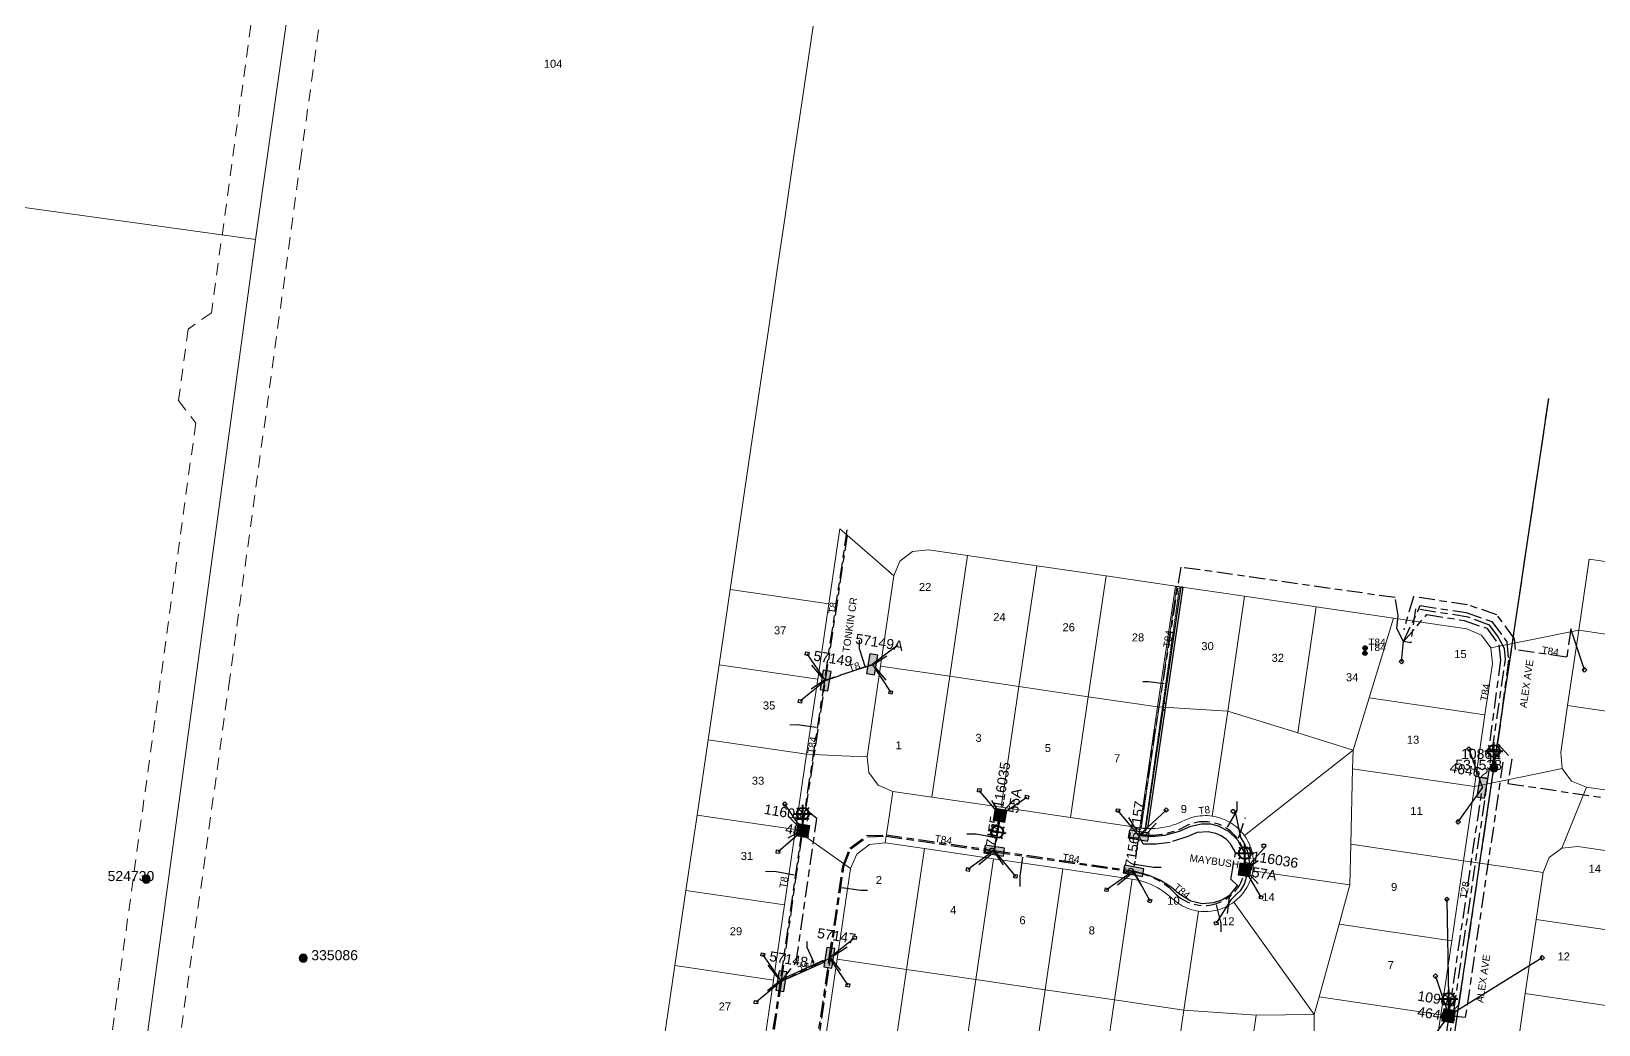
# Model space of a CAD drawing. Header units: metres. Extents: x 302094 to 304730, y 6265242 to 6268907.
# Drawn here: x 303701.4 to 304093, y 6267885.4 to 6268133.6 of the extents above; entities that cross this region are included whole.
import ezdxf
from ezdxf.enums import TextEntityAlignment as Align

# ---------------------------------------------------------------- set-up
doc = ezdxf.new("R2010")
doc.units = ezdxf.units.M
for name, pattern in [('Cable Exist OH', [1, 1, 0]), ('Cable Exist UG', [8.2, 4, -1.2, 1.8, -1.2]), ('Dash', [5, 3, -2]), ('HIDDEN', [0.375, 0.25, -0.125]), ('HIDDEN2', [0.1875, 0.125, -0.0625])]:
    doc.linetypes.add(name, pattern=pattern)
doc.layers.get('0').update_dxf_attribs({"color": 6})
for name, color, linetype in [('_User Miscellaneous12', 7, 'Continuous'), ('Duct_SP_EXT', 7, 'Continuous'), ('Equip_SP_SL_EXT', 7, 'Continuous'), ('Mains_HV_EXT', 1, 'Continuous'), ('Mains_LV_EXT', 5, 'Continuous'), ('Mains_LV_SL_EXT', 4, 'Continuous'), ('Mains_TR_EXT', 7, 'Continuous'), ('Services_SP_EXT', 7, 'Continuous'), ('SupportsOH_SP_TR_HV_LV_SL_EXT', 7, 'Continuous'), ('SupportsUG_SP_LV_EXT', 7, 'Continuous'), ('SupportsUG_SP_LV_SL_EXT', 7, 'Continuous'), ('Trench_SP_EXT', 7, 'Continuous')]:
    doc.layers.add(name, color=color, linetype=linetype)
for name, color, linetype, lineweight in [('Cadastre Buildings_SP_EXT', 9, 'Continuous', 5), ('Cadastre Developer_SP_EXT', 9, 'Continuous', 5), ('Cadastre Land Parcels_SP_EXT', 7, 'Continuous', 5), ('Cadastre Other Property_SP_EXT', 9, 'HIDDEN', 5), ('Cadastre Roads_SP_EXT', 9, 'Continuous', 5)]:
    doc.layers.add(name, color=color, linetype=linetype, lineweight=lineweight)
doc.styles.add('COLUMN_LABEL', font='arial.ttf')
doc.styles.add('iecARIAL', font='arial.ttf', dxfattribs={"height": 2})
doc.styles.add('POLE_LABEL', font='arial.ttf')
doc.styles.get("Standard").update_dxf_attribs({"font": 'arial.ttf'})
doc.linetypes.add('Cable E OH', pattern='A,9.4,["E",Standard,S=1.7,R=0,X=0,Y=-1],0', length=9.4)

# ---------------------------------------------------------------- blocks, each defined once
blk = doc.blocks.new('COLUMN_EXT')
blk.add_hatch(color=256).paths.add_polyline_path([(-1.49, 1.48), (-1.49, -1.49), (1.48, -1.49), (1.48, 1.48)])
blk.add_lwpolyline([(-1.49, -1.49), (1.48, -1.49), (1.48, 1.48), (-1.49, 1.48)], close=True)
for tag, height, style, flags, p in [('STRUCTURE_PLANT_NUMBER', 0.2, 'POLE_LABEL', 9, (1.81, 0.03)), ('ASSET_NUM', 2.5, 'COLUMN_LABEL', 8, (2, 2)), ('STREET_CODE', 0.2, 'COLUMN_LABEL', 9, (1.81, -0.2))]:
    blk.add_attdef(tag, text='', height=height, dxfattribs=dict(style=style, flags=flags)).set_placement(p, align=Align.MIDDLE_LEFT)
at = {"flags": 1}
blk.add_attdef('Z', (1.81, -2.35), '', height=0.2, dxfattribs=at)
at = {"flags": 9}
for tag, p in [('COLUMN_TYPE', (1.81, -0.4)), ('OWNED_BY', (1.81, -0.6)), ('STATE', (1.81, -0.8)), ('USAGE', (1.81, -1)), ('STREETNAME', (1.81, -1.6)), ('SUBURB', (1.81, -1.8)), ('LEGEND', (1.81, -1.2)), ('LOCATION', (1.81, -1.4)), ('NOTES', (1.81, -2))]:
    blk.add_attdef(tag, text='', height=0.2, dxfattribs=at).set_placement(p, align=Align.MIDDLE_LEFT)
blk = doc.blocks.new('PILLAR_EXT')
blk.add_hatch(color=256).paths.add_polyline_path([(-2.475, 0.99), (-2.475, -0.99), (2.475, -0.99), (2.475, 0.99)])
blk.add_lwpolyline([(-2.475, -0.99), (2.475, -0.99), (2.475, 0.99), (-2.475, 0.99)], close=True)
at = {"style": 'iecARIAL', "flags": 8}
blk.add_attdef('ASSET_NUM', (1.5, 3.5), '', height=2.5, dxfattribs=at)
for tag, p, flags in [('OWNED_BY', (0, -0.2), 9), ('STATE', (0, -0.4), 9), ('SUPPORT_TYPE', (0, -0.6), 9), ('STREETNAME', (0, -1.8), 9), ('SUBURB', (0, -2), 1), ('USAGE', (0, -0.8), 9), ('LEGEND', (0, -1), 9), ('LOCATION', (0, -1.2), 9), ('NOTES', (0, -1.4), 9), ('PARENT', (0, -1.6), 9)]:
    blk.add_attdef(tag, p, '', height=0.2, dxfattribs=dict(flags=flags))
blk = doc.blocks.new('SL_LANTERN_EXT')
at = {"lineweight": 40}
for p, q in [((-2.25, 4.22), (2.25, 4.22)), ((-1.46, 5.68), (-1.06, 5.28)), ((0, 1.97), (0, 6.47)), ((1.46, 5.68), (1.06, 5.28)), ((-1.46, 2.76), (-1.06, 3.16)), ((0, 0), (0, 2.72)), ((1.46, 2.76), (1.06, 3.16))]:
    blk.add_line(p, q, dxfattribs=at)
blk.add_circle((0, 4.22), 1.5, dxfattribs=at)
at = {"style": 'iecARIAL', "flags": 8}
blk.add_attdef('ASSET_NUM', (1.5, 1.5), '', height=2.5, dxfattribs=at)
for tag, p, height, flags in [('OPERATING_VOLTAGE', (0.98, -1.65), 0.2, 9), ('ORIENTATION', (0.98, -1.85), 0.2, 9), ('OWNED_BY', (0.98, -2.05), 0.2, 9), ('STATE', (0.98, -2.25), 0.2, 9), ('CONSTRUCTED_VOLTAGE', (0.98, -0.65), 0.2, 9), ('CONTROL_TYPE', (0.98, -0.85), 0.2, 9), ('LANTERN_PURPOSE', (0.98, -1.05), 0.2, 9), ('LANTERN_TYPE', (0.98, -1.25), 0.2, 9), ('NO_PHASES', (0.98, -1.45), 0.2, 9), ('USAGE', (0.98, -2.45), 0.2, 9), ('CEXIST', (0.98, -2.65), 0.2, 9), ('CNEW', (0.98, -2.85), 0.2, 9), ('CNUMBER', (0.98, -3.05), 0.2, 9), ('CREMOVE', (0.98, -3.25), 0.2, 9), ('CREPLACE', (0.98, -3.45), 0.2, 9), ('LKINGHEIGHT', (0.98, -3.65), 0.2, 9), ('LBRACKET', (0.98, -3.85), 0.2, 9), ('LBRACKETVOCAB', (0.98, -4.05), 0.2, 9), ('LNUMBER', (2.18, -3.25), 2.5, 8), ('LCATEGORY', (0.98, -4.25), 0.2, 9), ('LCHARGE1', (0.98, -4.45), 0.2, 9), ('LCHARGE1PERCENT', (0.98, -4.65), 0.2, 9), ('LCHARGE2', (0.98, -4.85), 0.2, 9), ('LCHARGE2PERCENT', (0.98, -5.05), 0.2, 9), ('LCHARGE3', (0.98, -5.25), 0.2, 9), ('LCHARGE3PERCENT', (0.98, -5.45), 0.2, 9), ('LEXIST', (0.98, -5.65), 0.2, 9), ('LLAMP', (0.98, -5.85), 0.2, 9), ('LLAMPVOCAB', (0.98, -6.05), 0.2, 9), ('LMAST', (0.98, -6.25), 0.2, 9), ('LMASTVOCAB', (0.98, -6.45), 0.2, 9), ('LNEW', (0.98, -6.65), 0.2, 9), ('LANTNUMBER', (0.98, -6.85), 0.2, 9), ('LOUTREACH', (0.98, -7.25), 0.2, 9), ('LOUTREACHVOCAB', (0.98, -7.45), 0.2, 9), ('LRATECODE', (0.98, -7.65), 0.2, 9), ('LREMOVE', (0.98, -7.85), 0.2, 9), ('STREETNAME', (0.98, -9.25), 0.2, 9), ('SUBURB', (0.98, -9.45), 0.2, 1), ('LREPLACE', (0.98, -8.05), 0.2, 9), ('LTYPE', (0.98, -8.25), 0.2, 9), ('LTYPEVOCAB', (0.98, -8.45), 0.2, 9), ('LEGEND', (0.98, -8.65), 0.2, 9), ('LOCATION', (0.98, -8.85), 0.2, 9), ('NOTES', (0.98, -9.05), 0.2, 9)]:
    blk.add_attdef(tag, p, '', height=height, dxfattribs=dict(flags=flags))
blk = doc.blocks.new('CCP_EXT')
blk.add_wipeout([(0, 0.57), (0.57, 0), (0, -0.57), (-0.57, 0)])
blk.add_lwpolyline([(-0.57, 0), (0, 0.57), (0.57, 0), (0, -0.57), (-0.57, 0)])
at = {"flags": 1}
blk.add_attdef('Z', (0, 0), '', height=0.2, dxfattribs=at)
at = {"flags": 9}
for tag, p in [('CCP_TYPE', (0, 0)), ('CONSTRUCTED_VOLTAGE', (0, -0.2)), ('OPERATING_VOLTAGE', (0, -0.6)), ('ORIENTATION', (0, -0.8)), ('OWNED_BY', (0, -1)), ('STATE', (0, -1.8)), ('NO_PHASES', (0, -0.4)), ('USAGE', (0, -1.2)), ('LEGEND', (0, -1.4)), ('LIFE_SUPPORT', (0, -1.6)), ('NOTES', (0, -2))]:
    blk.add_attdef(tag, text='', height=0.2, dxfattribs=at).set_placement(p, align=Align.MIDDLE_LEFT)
blk = doc.blocks.new('POLE_EXT')
blk.add_hatch(color=256).paths.add_polyline_path([(-1, 0, 1), (1, 0, 1)])
blk.add_lwpolyline([(-1, 0, 1), (1, 0, 1)], format="xyb", close=True)
for tag, height, flags, p in [('pNumber', 2.5, 8, (-17.84, 2.07)), ('OWNED_BY', 0.2, 9, (1.35, -0.4)), ('SPECIAL_USE', 0.2, 9, (1.35, -0.8)), ('STATE', 0.2, 9, (1.35, -1)), ('cLV', 0.2, 9, (1.35, -1.4)), ('hDepth', 0.2, 9, (1.35, -1.6)), ('hDia', 0.2, 9, (1.35, -1.8)), ('cHV', 0.2, 9, (1.35, -2)), ('cLinedev', 0.2, 9, (1.35, -3.4)), ('pExisting', 0.2, 9, (1.35, -3.8)), ('PARENT', 0.2, 9, (1.35, -0.6)), ('USAGE', 0.2, 9, (1.35, -1.2)), ('LBRACKET', 0.2, 9, (1.35, -2.2)), ('LExisting', 0.2, 9, (1.35, -2.4)), ('LANTNUMBER', 0.2, 9, (1.35, -2.6)), ('LOther', 0.2, 9, (1.35, -2.8)), ('LRemove', 0.2, 9, (1.35, -3)), ('LEGEND', 0.2, 9, (1.35, -3.2)), ('LOCATION', 0.2, 9, (1.35, -3.6)), ('PFNUMBER', 0.2, 9, (1.35, -4)), ('pFooting', 0.2, 9, (1.35, -4.4)), ('pNew', 0.2, 9, (1.35, -4.6)), ('pRelocate', 0.2, 9, (1.35, -5)), ('pRemove', 0.2, 9, (1.35, -5.2)), ('pReplace', 0.2, 9, (1.35, -5.4)), ('pStay', 0.2, 9, (1.35, -5.6)), ('pType', 0.2, 9, (1.35, -5.8)), ('cspan', 0.2, 9, (1.35, -6)), ('STREETNAME', 0.2, 9, (1.35, -6.2)), ('SUBURB', 0.2, 9, (1.35, -6.4)), ('OPERATED_BY', 0.2, 9, (1.36, -7.01)), ('NEWPFNUMBER', 0.2, 9, (1.35, -4.2)), ('NOTES', 0.2, 9, (1.35, -6.6)), ('MAINTAINED_BY', 0.2, 9, (1.36, -6.81))]:
    blk.add_attdef(tag, text='', height=height, dxfattribs=dict(flags=flags)).set_placement(p, align=Align.MIDDLE_LEFT)
at = {"style": 'POLE_LABEL'}
for tag, height, flags, p in [('STRUCTURE_PLANT_NUMBER', 0.2, 9, (1.35, 0.03)), ('ASSET_NUM', 2.5, 8, (2, 2)), ('STREET_CODE', 0.2, 9, (1.35, -0.2))]:
    blk.add_attdef(tag, text='', height=height, dxfattribs=dict(at, flags=flags)).set_placement(p, align=Align.MIDDLE_LEFT)
at = {"flags": 1}
blk.add_attdef('Z', (1.35, -7.33), '', height=0.2, dxfattribs=at)
blk = doc.blocks.new('CABLE_LARGE_EXT')
h = blk.add_hatch(color=256)
edge = h.paths.add_edge_path()
edge.add_arc((0, 0.55), 0.55, 0, 360)
blk.add_circle((0, 0.55), 0.55)
at = {"flags": 1}
blk.add_attdef('Z', (0, 0), '', height=0.2, dxfattribs=at)
at = {"flags": 9}
for tag, p in [('COND_CODE', (0, 0)), ('STATE', (0, -0.4)), ('XSECT_SIZE', (0, -0.6)), ('FB_REFERENCE', (0, -0.2)), ('NOTES', (0, -0.8))]:
    blk.add_attdef(tag, text='', height=0.2, dxfattribs=at).set_placement(p, align=Align.MIDDLE_LEFT)

msp = doc.modelspace()

# ---------------------------------------------------------------- linework, layer by layer
at = {"layer": '_User Miscellaneous12'}
for p, q in [((303988.6, 6267994.81), (303984.35, 6267965.85)), ((303989.07, 6267994.74), (303984.82, 6267965.78)), ((303988.6, 6267994.81), (303988.83, 6267994.78)), ((303989.07, 6267994.74), (303988.83, 6267994.78)), ((303984.35, 6267965.85), (303984.09, 6267964.08)), ((303984.35, 6267965.85), (303984.59, 6267965.81)), ((303984.82, 6267965.78), (303984.56, 6267964.01)), ((303984.82, 6267965.78), (303984.59, 6267965.81)), ((303984.09, 6267964.08), (303984.33, 6267964.05)), ((303984.56, 6267964.01), (303984.33, 6267964.05)), ((303979.79, 6267934.55), (303980.03, 6267934.51)), ((303980.27, 6267934.48), (303980.03, 6267934.51)), ((303889.98, 6267897.3), (303899.26, 6267901.53)), ((303890.17, 6267896.86), (303899.46, 6267901.09)), ((303899.26, 6267901.53), (303899.36, 6267901.31)), ((303899.46, 6267901.09), (303899.36, 6267901.31)), ((303889.98, 6267897.3), (303890.07, 6267897.08)), ((303890.17, 6267896.86), (303890.07, 6267897.08))]:
    msp.add_line(p, q, dxfattribs=at)
at = {"layer": 'Cadastre Buildings_SP_EXT', "linetype": 'Continuous'}
msp.add_lwpolyline([(304007.43, 6267887.79), (303989.32, 6267889.07), (303984.88, 6267858.89), (304002.79, 6267856.27), (304007.43, 6267887.79)], close=True, dxfattribs=at)
at = {"layer": 'Cadastre Developer_SP_EXT', "linetype": 'Dash'}
for points in [[(303769.11, 6268229.28), (303746.36, 6268063.34), (303740.55, 6268059.22), (303738.16, 6268041.37), (303742.43, 6268035.72), (303719.12, 6267866.02)], [(303738.21, 6267879.8), (303750.67, 6267970.18), (303759.51, 6268034.63), (303768.62, 6268101.3), (303773.95, 6268139.99)]]:
    msp.add_lwpolyline(points, dxfattribs=at)
at = {"layer": 'Cadastre Land Parcels_SP_EXT', "linetype": 'Continuous'}
for points in [[(303766.66, 6268147.26), (303757.36, 6268081.61), (303725.93, 6267850.76)], [(303859.4, 6267881.39), (303862.16, 6267900.19), (303864.93, 6267918.99), (303867.69, 6267937.79), (303870.46, 6267956.59), (303873.22, 6267975.39), (303875.99, 6267994.19), (303878.75, 6268012.99), (303881.51, 6268031.78), (303883.56, 6268045.7), (303885.6, 6268059.61), (303887.65, 6268073.52), (303889.69, 6268087.43), (303891.74, 6268101.35), (303893.77, 6268115.16), (303896.68, 6268134.95)], [(303725.93, 6267850.76), (303757.36, 6268081.61), (303757.36, 6268081.61), (303673.05, 6268093.28)]]:
    msp.add_lwpolyline(points, dxfattribs=at)
for points in [[(303935.26, 6268002.66), (303925.52, 6268004.05), (303921.56, 6268003.64), (303918.4, 6268001.28), (303916.87, 6267997.62), (303913.51, 6267975.02), (303930.82, 6267972.48), (303935.26, 6268002.66)], [(303952.58, 6268000.11), (303935.26, 6268002.66), (303930.82, 6267972.48), (303948.14, 6267969.93), (303952.58, 6268000.11)], [(303969.89, 6267997.56), (303952.58, 6268000.11), (303948.14, 6267969.93), (303965.45, 6267967.38), (303969.89, 6267997.56)], [(304119.91, 6267997.49), (304090.62, 6268001.79), (304088, 6267983.98), (304117.09, 6267979.71), (304120.66, 6267979.19), (304119.91, 6267997.49)], [(303987.21, 6267995.02), (303969.89, 6267997.56), (303965.45, 6267967.38), (303982.77, 6267964.84), (303987.21, 6267995.02)], [(303900.63, 6267990.57), (303875.99, 6267994.18), (303873.22, 6267975.39), (303897.87, 6267971.77), (303900.63, 6267990.57)], [(304000.3, 6267963.78), (304004.52, 6267992.47), (303987.21, 6267995.02), (303982.77, 6267964.84), (304000.3, 6267963.78)], [(304017.8, 6267958.33), (304022.43, 6267989.84), (304004.52, 6267992.47), (304000.3, 6267963.78), (304017.8, 6267958.33)], [(304017.8, 6267958.33), (304031.62, 6267954.02), (304035.62, 6267967.07), (304041.73, 6267987), (304022.43, 6267989.84), (304017.8, 6267958.33)], [(304066.05, 6267979.64), (304063.71, 6267982.79), (304060.02, 6267984.31), (304041.73, 6267987), (304035.62, 6267967.07), (304064.56, 6267962.82), (304066.45, 6267975.66), (304066.05, 6267979.64)], [(304117.09, 6267979.71), (304088, 6267983.98), (304085.24, 6267965.18), (304114.33, 6267960.91), (304117.09, 6267979.71)], [(303897.87, 6267971.77), (303873.22, 6267975.39), (303870.46, 6267956.58), (303895.07, 6267953.01), (303897.87, 6267971.77)], [(303930.82, 6267972.48), (303913.51, 6267975.02), (303910.18, 6267952.38), (303910.63, 6267948.46), (303912.99, 6267945.3), (303916.61, 6267943.73), (303926.39, 6267942.3), (303930.82, 6267972.48)], [(303948.14, 6267969.93), (303930.82, 6267972.48), (303926.39, 6267942.3), (303943.7, 6267939.75), (303948.14, 6267969.93)], [(303965.45, 6267967.38), (303948.14, 6267969.93), (303943.7, 6267939.75), (303961.02, 6267937.2), (303965.45, 6267967.38)], [(303982.77, 6267964.84), (303965.45, 6267967.38), (303961.02, 6267937.2), (303978.33, 6267934.66), (303982.77, 6267964.84)], [(304000.3, 6267963.78), (303982.77, 6267964.84), (303978.33, 6267934.66), (303979.27, 6267934.54), (303980.21, 6267934.48), (303981.15, 6267934.46), (303982.1, 6267934.49), (303983.04, 6267934.57), (303983.97, 6267934.69), (303984.9, 6267934.87), (303985.82, 6267935.08), (303986.72, 6267935.35), (303987.61, 6267935.66), (303988.49, 6267936.02), (303989.9, 6267936.68), (303990.46, 6267936.91), (303991.03, 6267937.11), (303991.62, 6267937.28), (303992.21, 6267937.42), (303992.81, 6267937.53), (303993.41, 6267937.61), (303994.02, 6267937.66), (303994.63, 6267937.68), (303995.23, 6267937.67), (303995.84, 6267937.63), (303996.45, 6267937.56), (304000.3, 6267963.78)], [(304064.56, 6267962.82), (304035.62, 6267967.07), (304031.62, 6267954.02), (304031.51, 6267949.39), (304061.92, 6267944.91), (304064.56, 6267962.82)], [(304114.33, 6267960.91), (304085.24, 6267965.18), (304083.52, 6267953.43), (304083.9, 6267949.45), (304086.24, 6267946.3), (304089.95, 6267944.78), (304111.5, 6267941.62), (304114.33, 6267960.91)], [(303895.07, 6267953.01), (303870.46, 6267956.58), (303867.69, 6267937.79), (303892.28, 6267934.2), (303895.07, 6267953.01)], [(304061.92, 6267944.91), (304031.51, 6267949.39), (304031.06, 6267930.55), (304059.2, 6267926.41), (304061.92, 6267944.91)], [(303892.28, 6267934.2), (303867.69, 6267937.79), (303864.93, 6267918.99), (303889.57, 6267915.37), (303892.28, 6267934.2)], [(303924.49, 6267929.44), (303914.72, 6267930.87), (303910.8, 6267930.42), (303907.63, 6267928.06), (303906.07, 6267924.44), (303902.74, 6267901.8), (303920.06, 6267899.26), (303924.49, 6267929.44)], [(304059.2, 6267926.41), (304031.06, 6267930.55), (304030.82, 6267920.38), (304028.12, 6267910.57), (304056.26, 6267906.42), (304059.2, 6267926.41)], [(304109.3, 6267926.76), (304087.75, 6267929.92), (304083.77, 6267929.54), (304080.62, 6267927.19), (304079.11, 6267923.49), (304077.38, 6267911.74), (304106.47, 6267907.46), (304109.3, 6267926.76)], [(303941.81, 6267926.89), (303924.49, 6267929.44), (303920.06, 6267899.26), (303937.37, 6267896.71), (303941.81, 6267926.89)], [(303937.37, 6267896.71), (303954.69, 6267894.16), (303959.13, 6267924.34), (303941.81, 6267926.89), (303937.37, 6267896.71)], [(303976.44, 6267921.8), (303959.13, 6267924.34), (303954.69, 6267894.16), (303972, 6267891.62), (303976.44, 6267921.8)], [(303992.96, 6267913.81), (303992.36, 6267913.91), (303991.76, 6267914.05), (303991.18, 6267914.21), (303990.6, 6267914.41), (303990.03, 6267914.63), (303989.48, 6267914.88), (303988.94, 6267915.16), (303988.41, 6267915.46), (303987.9, 6267915.8), (303987.41, 6267916.16), (303986.93, 6267916.54), (303985.77, 6267917.57), (303985.04, 6267918.17), (303984.28, 6267918.72), (303983.49, 6267919.24), (303982.67, 6267919.71), (303981.83, 6267920.14), (303980.97, 6267920.53), (303980.09, 6267920.88), (303979.2, 6267921.18), (303978.29, 6267921.43), (303977.37, 6267921.64), (303976.44, 6267921.8), (303972, 6267891.62), (303989.32, 6267889.07), (303992.96, 6267913.81)], [(304030.82, 6267920.38), (304006.56, 6267923.85), (304006.45, 6267923.23), (304006.3, 6267922.63), (304006.12, 6267922.03), (304005.91, 6267921.44), (304005.67, 6267920.86), (304005.4, 6267920.3), (304005.11, 6267919.75), (304004.78, 6267919.22), (304004.43, 6267918.71), (304004.05, 6267918.21), (304003.64, 6267917.74), (304003.21, 6267917.28), (304002.76, 6267916.85), (304002.29, 6267916.45), (304001.8, 6267916.07), (304021.9, 6267887.94), (304023.13, 6267892.4), (304028.12, 6267910.57), (304030.82, 6267920.38)], [(303889.57, 6267915.37), (303864.93, 6267918.99), (303862.16, 6267900.19), (303886.81, 6267896.57), (303889.57, 6267915.37)], [(304021.9, 6267887.94), (304001.8, 6267916.07), (304001.29, 6267915.71), (304000.76, 6267915.38), (304000.21, 6267915.07), (303999.65, 6267914.8), (303999.08, 6267914.55), (303998.5, 6267914.33), (303997.9, 6267914.15), (303997.3, 6267913.99), (303996.68, 6267913.87), (303996.07, 6267913.78), (303995.45, 6267913.72), (303994.82, 6267913.7), (303994.2, 6267913.7), (303993.58, 6267913.74), (303992.96, 6267913.81), (303989.32, 6267889.07), (304007.43, 6267887.79), (304021.9, 6267887.94)], [(304056.26, 6267906.42), (304028.12, 6267910.57), (304023.13, 6267892.4), (304053.54, 6267887.92), (304056.26, 6267906.42)], [(304104.51, 6267894.11), (304106.47, 6267907.46), (304077.38, 6267911.74), (304074.65, 6267893.19), (304103.74, 6267888.91), (304104.51, 6267894.11)], [(303884.04, 6267877.77), (303886.81, 6267896.57), (303862.16, 6267900.19), (303859.4, 6267881.39), (303884.04, 6267877.77)], [(303920.06, 6267899.26), (303902.74, 6267901.8), (303899.41, 6267879.16), (303899.87, 6267875.24), (303902.22, 6267872.08), (303905.84, 6267870.51), (303915.62, 6267869.08), (303920.06, 6267899.26)], [(303937.37, 6267896.71), (303920.06, 6267899.26), (303915.62, 6267869.08), (303932.93, 6267866.53), (303937.37, 6267896.71)], [(303954.69, 6267894.16), (303937.37, 6267896.71), (303932.93, 6267866.53), (303950.25, 6267863.98), (303954.69, 6267894.16)], [(303972, 6267891.62), (303954.69, 6267894.16), (303950.25, 6267863.98), (303967.57, 6267861.44), (303972, 6267891.62)], [(303967.57, 6267861.44), (303984.88, 6267858.89), (303989.32, 6267889.07), (303972, 6267891.62), (303967.57, 6267861.44)], [(304053.54, 6267887.92), (304023.13, 6267892.4), (304021.9, 6267887.94), (304021.97, 6267874.26), (304050.91, 6267870.01), (304053.54, 6267887.92)], [(304103.74, 6267888.91), (304074.65, 6267893.19), (304071.93, 6267874.64), (304101.02, 6267870.36), (304103.74, 6267888.91)], [(304022.09, 6267853.43), (304021.97, 6267874.26), (304021.9, 6267887.94), (304007.43, 6267887.79), (304002.79, 6267856.27), (304022.09, 6267853.43)]]:
    msp.add_lwpolyline(points, close=True, dxfattribs=at)
at = {"layer": 'Cadastre Roads_SP_EXT', "linetype": 'Continuous'}
msp.add_lwpolyline([(304111.5, 6267941.62), (304089.95, 6267944.78), (304086.96, 6267937.41), (304083.77, 6267929.54), (304087.75, 6267929.92), (304109.3, 6267926.76)], dxfattribs=at)
at = {"layer": 'Duct_SP_EXT'}
for p, q in [((303988.6, 6267994.81), (303984.35, 6267965.85)), ((303989.07, 6267994.74), (303984.82, 6267965.78)), ((303988.6, 6267994.81), (303988.83, 6267994.78)), ((303989.07, 6267994.74), (303988.83, 6267994.78)), ((303984.35, 6267965.85), (303984.09, 6267964.08)), ((303984.35, 6267965.85), (303984.59, 6267965.81)), ((303984.82, 6267965.78), (303984.56, 6267964.01)), ((303984.82, 6267965.78), (303984.59, 6267965.81)), ((303984.09, 6267964.08), (303984.33, 6267964.05)), ((303984.56, 6267964.01), (303984.33, 6267964.05)), ((303979.79, 6267934.55), (303980.03, 6267934.51)), ((303980.27, 6267934.48), (303980.03, 6267934.51)), ((303889.98, 6267897.3), (303899.26, 6267901.53)), ((303890.17, 6267896.86), (303899.46, 6267901.09)), ((303899.26, 6267901.53), (303899.36, 6267901.31)), ((303899.46, 6267901.09), (303899.36, 6267901.31)), ((303889.98, 6267897.3), (303890.07, 6267897.08)), ((303890.17, 6267896.86), (303890.07, 6267897.08))]:
    msp.add_line(p, q, dxfattribs=at)
at = {"layer": 'Duct_SP_EXT', "linetype": 'Continuous'}
for points in [[(303908.18, 6267981.52), (303908.21, 6267979.41), (303909.68, 6267974.8)], [(303979.08, 6267971.16), (303980.48, 6267971.19), (303984.43, 6267970.67)], [(303890.84, 6267960.4), (303892.77, 6267960.44), (303897.5, 6267959.76)], [(303935.14, 6267933.09), (303937.45, 6267933.13), (303942.36, 6267932.19)], [(303884.81, 6267923.74), (303887.02, 6267923.78), (303891.94, 6267922.89)], [(303983.7, 6267924.72), (303981.79, 6267924.7), (303977.09, 6267925.45)], [(303910.32, 6267918.98), (303908.59, 6267918.94), (303903.84, 6267919.64)], [(303895.14, 6267906.21), (303895.16, 6267904.84), (303896.89, 6267901)]]:
    msp.add_lwpolyline(points, dxfattribs=at)
at = {"layer": 'Mains_HV_EXT', "linetype": 'Cable E OH'}
msp.add_lwpolyline([(304066.82, 6267949.59), (304080.52, 6268041.87)], dxfattribs=at)
at = {"layer": 'Mains_LV_EXT', "linetype": 'Cable Exist UG'}
for points in [[(303899.82, 6267971.44), (303905.46, 6268009.03)], [(303899.82, 6267971.44), (303911.44, 6267975.5)], [(303941.96, 6267928.95), (303943.4, 6267937.75)], [(303978.05, 6267932.67), (303981.35, 6267932.46), (303984.6, 6267932.78), (303988.26, 6267933.77), (303991.08, 6267935), (303993.75, 6267935.64), (303995.96, 6267935.61), (303997.91, 6267935.15), (304000.53, 6267933.8), (304002.74, 6267931.64), (304004.22, 6267928.75), (304004.61, 6267926.97), (304004.57, 6267924.11)], [(303888.78, 6267896.32), (303900.75, 6267902.14)], [(303898.43, 6267848.73), (303897.85, 6267873.95), (303897.41, 6267879.31), (303900.75, 6267902.14)], [(304055.52, 6267887.64), (304051.39, 6267859.58), (304050.96, 6267856.65), (304049.14, 6267852.2), (304045.07, 6267849.35)]]:
    msp.add_lwpolyline(points, dxfattribs=at)
at = {"layer": 'Mains_LV_SL_EXT', "linetype": 'Cable Exist UG'}
msp.add_lwpolyline([(303888.78, 6267896.32), (303885.92, 6267877.31)], dxfattribs=at)
at = {"layer": 'Mains_TR_EXT', "linetype": 'Cable Exist OH'}
msp.add_lwpolyline([(304066.82, 6267949.59), (304080.52, 6268041.87)], dxfattribs=at)
at = {"layer": 'Services_SP_EXT'}
for points in [[(303911.44, 6267975.5), (303917.84, 6267980.33)], [(304049.52, 6267879.46), (304055.58, 6267887.63)]]:
    msp.add_lwpolyline(points, dxfattribs=at)
at = {"layer": 'Trench_SP_EXT', "linetype": 'Cable Exist UG'}
for points in [[(303905.16, 6268009.07), (303899.52, 6267971.48)], [(303914.92, 6267971.53), (303911.74, 6267975.44), (303915.92, 6267978.13)], [(303909.95, 6267974.84), (303901.45, 6267972.08)], [(303909.95, 6267974.84), (303911.74, 6267975.44)], [(303899.52, 6267971.48), (303901.45, 6267972.08)], [(303890.47, 6267937.62), (303893.84, 6267933.97), (303889.44, 6267931.49)], [(303943.44, 6267938.04), (303942.95, 6267935.03)], [(303942.95, 6267935.03), (303942.16, 6267930.12)], [(303979.74, 6267932.82), (303982.99, 6267936.35)], [(303942.16, 6267930.12), (303941.92, 6267928.65)], [(303977.87, 6267931.41), (303976.9, 6267925.1)], [(304007.9, 6267920.6), (304004.58, 6267924.23), (304008.78, 6267927.08)], [(303972.79, 6267920.42), (303976.66, 6267923.58), (303979.27, 6267919.3)], [(303976.63, 6267923.58), (303976.66, 6267923.58)], [(303899.07, 6267870.16), (303899.19, 6267872.71), (303898.19, 6267875.01), (303897.68, 6267878.85), (303901.05, 6267902.1)], [(303899.36, 6267901.31), (303901.05, 6267902.1)], [(303888.48, 6267896.36), (303885.62, 6267877.35)], [(303888.48, 6267896.36), (303890.07, 6267897.08)]]:
    msp.add_lwpolyline(points, dxfattribs=at)
for points in [[(303980.03, 6267934.51, -0.331125), (303978.1, 6267932.96)], [(303989.81, 6267935.06, -0.133356), (303979.99, 6267932.8)], [(303979.99, 6267932.8, -0.010285), (303978.1, 6267932.96)], [(303987.4, 6267917.98, 0.612236), (304004.58, 6267924.23)]]:
    msp.add_lwpolyline(points, format="xyb", dxfattribs=at)

# ---------------------------------------------------------------- block references
at = {"layer": 'Duct_SP_EXT', "rotation": 89.20427646208202}
for p in [(304035.14, 6267978.24), (304035.18, 6267979.55)]:
    msp.add_blockref('CABLE_LARGE_EXT', p, dxfattribs=at)
at = {"layer": 'Equip_SP_SL_EXT'}
ref = msp.add_blockref('SL_LANTERN_EXT', (304066.82, 6267949.59), dxfattribs=at)
ref.add_attrib('ASSET_NUM', '10862', dxfattribs={"layer": '0', "height": 2.5, "style": 'iecARIAL'}).set_placement((304068.32, 6267951.09), align=Align.BOTTOM_RIGHT)
ref = msp.add_blockref('SL_LANTERN_EXT', (303943.4, 6267937.75), dxfattribs=dict(at, rotation=170.7440553856711))
ref.add_attrib('ASSET_NUM', '116035', dxfattribs={"layer": '0', "height": 2.5, "rotation": 80.9738, "style": 'iecARIAL'}).set_placement((303944.9, 6267939.25), align=Align.BOTTOM_LEFT)
ref = msp.add_blockref('SL_LANTERN_EXT', (303894.14, 6267933.93), dxfattribs=at)
ref.add_attrib('ASSET_NUM', '116034', dxfattribs={"layer": '0', "height": 2.5, "rotation": 350.2456, "style": 'iecARIAL'}).set_placement((303895.64, 6267935.43), align=Align.BOTTOM_RIGHT)
ref = msp.add_blockref('SL_LANTERN_EXT', (304004.57, 6267924.11), dxfattribs=at)
ref.add_attrib('ASSET_NUM', '116036', dxfattribs={"layer": '0', "height": 2.5, "rotation": 351.1246, "style": 'iecARIAL'}).set_placement((304006.07, 6267925.61), align=Align.BOTTOM_LEFT)
ref = msp.add_blockref('SL_LANTERN_EXT', (304055.52, 6267887.64), dxfattribs=at)
ref.add_attrib('ASSET_NUM', '10900', dxfattribs={"layer": '0', "height": 2.5, "rotation": 350.5216, "style": 'iecARIAL'}).set_placement((304057.02, 6267889.14), align=Align.BOTTOM_RIGHT)
at = {"layer": 'SupportsOH_SP_TR_HV_LV_SL_EXT'}
ref = msp.add_blockref('POLE_EXT', (304066.82, 6267949.59), dxfattribs=at)
ref.add_attrib('ASSET_NUM', '531538', dxfattribs={"layer": '0', "height": 2.5, "rotation": 359.7018, "style": 'POLE_LABEL'}).set_placement((304068.82, 6267950.34), align=Align.MIDDLE_RIGHT)
ref = msp.add_blockref('POLE_EXT', (303730.07, 6267921.82), dxfattribs=at)
ref.add_attrib('ASSET_NUM', '524730', dxfattribs={"layer": '0', "height": 2.5, "style": 'POLE_LABEL'}).set_placement((303732.07, 6267922.57), align=Align.MIDDLE_RIGHT)
ref = msp.add_blockref('POLE_EXT', (303769.31, 6267902.05), dxfattribs=at)
ref.add_attrib('ASSET_NUM', '335086', dxfattribs={"layer": '0', "height": 2.5, "style": 'POLE_LABEL'}).set_placement((303771.31, 6267902.8), align=Align.MIDDLE_LEFT)
at = {"layer": 'SupportsUG_SP_LV_EXT'}
ref = msp.add_blockref('PILLAR_EXT', (303911.44, 6267975.5), dxfattribs=dict(at, rotation=80.3063102365326))
ref.add_attrib('ASSET_NUM', '57149A', dxfattribs={"layer": '0', "height": 2.5, "rotation": 350.8212, "style": 'iecARIAL'}).set_placement((303912.94, 6267979), align=Align.BOTTOM_CENTER)
ref = msp.add_blockref('PILLAR_EXT', (303899.82, 6267971.44), dxfattribs=dict(at, rotation=260.6895336505401))
ref.add_attrib('ASSET_NUM', '57149', dxfattribs={"layer": '0', "height": 2.5, "rotation": 350.8482, "style": 'iecARIAL'}).set_placement((303901.32, 6267974.94), align=Align.BOTTOM_CENTER)
ref = msp.add_blockref('PILLAR_EXT', (304063.9, 6267944.63), dxfattribs=dict(at, rotation=260.482000177328))
ref.add_attrib('ASSET_NUM', '46462', dxfattribs={"layer": '0', "height": 2.5, "rotation": 350.5182, "style": 'iecARIAL'}).set_placement((304065.4, 6267948.13), align=Align.MIDDLE_RIGHT)
ref = msp.add_blockref('PILLAR_EXT', (303941.96, 6267928.95), dxfattribs=dict(at, rotation=350.8390144366838))
ref.add_attrib('ASSET_NUM', '57155', dxfattribs={"layer": '0', "height": 2.5, "rotation": 81.2456, "style": 'iecARIAL'}).set_placement((303943.46, 6267932.45), align=Align.BOTTOM_CENTER)
ref = msp.add_blockref('PILLAR_EXT', (303978.05, 6267932.67), dxfattribs=dict(at, rotation=170.7716662762294))
ref.add_attrib('ASSET_NUM', '57157', dxfattribs={"layer": '0', "height": 2.5, "rotation": 81.1673, "style": 'iecARIAL'}).set_placement((303979.55, 6267936.17), align=Align.BOTTOM_CENTER)
ref = msp.add_blockref('PILLAR_EXT', (303976.75, 6267923.87), dxfattribs=dict(at, rotation=349.4335486965567))
ref.add_attrib('ASSET_NUM', '57156', dxfattribs={"layer": '0', "height": 2.5, "rotation": 80.4995, "style": 'iecARIAL'}).set_placement((303978.25, 6267927.37), align=Align.BOTTOM_CENTER)
ref = msp.add_blockref('PILLAR_EXT', (303900.75, 6267902.14), dxfattribs=dict(at, rotation=80.99358674967436))
ref.add_attrib('ASSET_NUM', '57147', dxfattribs={"layer": '0', "height": 2.5, "rotation": 350.9051, "style": 'iecARIAL'}).set_placement((303902.25, 6267905.64), align=Align.BOTTOM_CENTER)
ref = msp.add_blockref('PILLAR_EXT', (303888.78, 6267896.32), dxfattribs=dict(at, rotation=260.6895336505401))
ref.add_attrib('ASSET_NUM', '57148', dxfattribs={"layer": '0', "height": 2.5, "rotation": 350.5748, "style": 'iecARIAL'}).set_placement((303890.28, 6267899.82), align=Align.BOTTOM_CENTER)
at = {"layer": 'SupportsUG_SP_LV_SL_EXT'}
ref = msp.add_blockref('COLUMN_EXT', (303943.4, 6267937.75), dxfattribs=dict(at, rotation=170.7440553856711))
ref.add_attrib('ASSET_NUM', '55A', dxfattribs={"layer": '0', "height": 2.5, "rotation": 80.9738, "style": 'COLUMN_LABEL'}).set_placement((303945.4, 6267938.5), align=Align.TOP_LEFT)
ref = msp.add_blockref('COLUMN_EXT', (303894.14, 6267933.93), dxfattribs=dict(at, rotation=260.6895336505401))
ref.add_attrib('ASSET_NUM', '48A', dxfattribs={"layer": '0', "height": 2.5, "rotation": 350.2456, "style": 'COLUMN_LABEL'}).set_placement((303896.14, 6267934.68), align=Align.TOP_RIGHT)
ref = msp.add_blockref('COLUMN_EXT', (304004.57, 6267924.11), dxfattribs=dict(at, rotation=82.04500981786286))
ref.add_attrib('ASSET_NUM', '57A', dxfattribs={"layer": '0', "height": 2.5, "rotation": 351.1246, "style": 'COLUMN_LABEL'}).set_placement((304006.57, 6267924.86), align=Align.TOP_LEFT)
ref = msp.add_blockref('COLUMN_EXT', (304055.52, 6267887.64), dxfattribs=dict(at, rotation=260.4862018678254))
ref.add_attrib('ASSET_NUM', '46463', dxfattribs={"layer": '0', "height": 2.5, "rotation": 350.5224, "style": 'COLUMN_LABEL'}).set_placement((304057.52, 6267888.39), align=Align.TOP_RIGHT)

# ---------------------------------------------------------------- texts
at = {"layer": 'Cadastre Land Parcels_SP_EXT'}
for s, p in [('104', (303829.4, 6268124.54)), ('22', (303923.14, 6267993.82)), ('24', (303941.7, 6267986.29)), ('37', (303886.92, 6267982.98)), ('26', (303959.01, 6267983.75)), ('28', (303976.33, 6267981.2)), ('30', (303993.7, 6267979.03)), ('32', (304011.26, 6267976.1)), ('15', (304056.88, 6267977.04)), ('34', (304029.84, 6267971.25)), ('35', (303884.15, 6267964.19)), ('3', (303937.26, 6267956.11)), ('13', (304045.05, 6267955.64)), ('1', (303917.3, 6267954.24)), ('5', (303954.58, 6267953.57)), ('7', (303971.89, 6267951.02)), ('33', (303881.38, 6267945.4)), ('9', (303988.55, 6267938.32)), ('11', (304045.92, 6267937.82)), ('31', (303878.62, 6267926.59)), ('2', (303912.36, 6267920.61)), ('14', (304090.47, 6267923.4)), ('14', (304008.92, 6267916.3)), ('9', (304041.09, 6267918.87)), ('4', (303930.93, 6267913.07)), ('10', (303985.18, 6267915.41)), ('6', (303948.25, 6267910.53)), ('8', (303965.56, 6267907.98)), ('12', (303998.89, 6267910.27)), ('29', (303875.87, 6267907.78)), ('12', (304082.7, 6267901.48)), ('7', (304040.26, 6267899.33)), ('27', (303873.1, 6267888.98))]:
    msp.add_text(s, height=2, dxfattribs=at).set_placement(p)
at = {"layer": 'Cadastre Roads_SP_EXT'}
for s, rotation, p in [('TONKIN CR', 82.0202, (303905.8, 6267978.36)), ('ALEX AVE', 81.6362, (304074.97, 6267964.49)), ('ALEX AVE', 81.6387, (304064.14, 6267890.79))]:
    msp.add_text(s, height=1.8, rotation=rotation, dxfattribs=at).set_placement(p)
at = {"layer": 'Duct_SP_EXT'}
for p in [(304035.43, 6267980.11), (304035.43, 6267978.8)]:
    msp.add_text('T84', height=1.8, dxfattribs=at).set_placement(p)
at = {"layer": 'Mains_LV_EXT'}
for s, rotation, p in [('T8', 80.762, (303902.26, 6267987.96)), ('T84', 81.1673, (303985.94, 6267979.54)), ('T84', 350.5259, (304078.59, 6267978.22)), ('T8', 18.165, (303905.87, 6267973.5)), ('T84', 80.5557, (304065.17, 6267966.17)), ('T84', 80.762, (303897.02, 6267952.98)), ('T8', 6.9795, (303993.08, 6267937.96)), ('T8', 80.0586, (303942.57, 6267932.64)), ('T84', 350.839, (303926.97, 6267931.13)), ('T84', 350.8381, (303958.87, 6267926.43)), ('T8', 80.762, (303890, 6267919.4)), ('T84', 320.6992, (303986.6, 6267919.49)), ('T28', 80.5557, (304060.03, 6267916.8)), ('T84', 24.8157, (303893.55, 6267898.28))]:
    msp.add_text(s, height=1.8, rotation=rotation, dxfattribs=at).set_placement(p)

# ---------------------------------------------------------------- next in the draw order: block references
at = {"layer": 'Services_SP_EXT'}
for p, rotation in [((303895.21, 6267978.12), 123.017653171725), ((303916.09, 6267968.46), 302.8265971001096), ((303893.45, 6267966.26), 218.0333816220093), ((303938.23, 6267943.99), 128.3337918443862), ((303950.12, 6267942.29), 33.43545214657721), ((303972.86, 6267938.94), 128.3337918443862), ((304001.67, 6267938.76), 100.3435304667062), ((304009.33, 6267930.15), 47.11395571088054), ((303887.93, 6267928.65), 219.1600348761452), ((303935.4, 6267924.2), 214.6449180896894), ((303947.28, 6267922.49), 308.713965862482), ((303970.04, 6267919.15), 213.8409945734682), ((304008.61, 6267917.28), 299.6080020443194), ((303980.85, 6267916.38), 297.6984337476655), ((303997.43, 6267910.78), 240.9291933537425), ((303907.08, 6267907.15), 37.90425023588325), ((303884.12, 6267902.93), 123.68091999932), ((303905.36, 6267895.29), 303.2003472299002), ((303882.43, 6267891.05), 218.695247617203)]:
    msp.add_blockref('CCP_EXT', p, dxfattribs=dict(at, rotation=rotation))
for p in [(304043.68, 6267976.21), (304089.48, 6267974.11), (304060.56, 6267954.33), (303889.67, 6267940.55), (303984.89, 6267939.07), (304057.91, 6267936.11), (304055.08, 6267916.76), (304078.91, 6267902.15), (304052.23, 6267897.56)]:
    msp.add_blockref('CCP_EXT', p, dxfattribs=at)

# ---------------------------------------------------------------- next in the draw order: linework, layer by layer
at = {"layer": '_User Miscellaneous12'}
for p, q in [((303984.09, 6267964.08), (303979.79, 6267934.55)), ((303984.56, 6267964.01), (303980.27, 6267934.48))]:
    msp.add_line(p, q, dxfattribs=at)
at = {"layer": 'Cadastre Buildings_SP_EXT', "linetype": 'Continuous'}
for points in [[(304017.8, 6267958.33), (304000.3, 6267963.78), (303996.45, 6267937.56), (303997.08, 6267937.44), (303997.71, 6267937.3), (303998.32, 6267937.12), (303998.93, 6267936.91), (303999.52, 6267936.67), (304000.11, 6267936.39), (304000.67, 6267936.09), (304001.22, 6267935.75), (304001.75, 6267935.39), (304002.26, 6267935), (304002.75, 6267934.59), (304003.22, 6267934.15), (304003.66, 6267933.68), (304004.08, 6267933.19), (304004.47, 6267932.68), (304031.62, 6267954.02), (304017.8, 6267958.33)], [(304031.51, 6267949.39), (304031.62, 6267954.02), (304004.47, 6267932.68), (304004.82, 6267932.17), (304005.14, 6267931.64), (304005.44, 6267931.09), (304005.7, 6267930.53), (304005.94, 6267929.95), (304006.14, 6267929.37), (304006.31, 6267928.77), (304006.46, 6267928.17), (304006.57, 6267927.56), (304006.65, 6267926.94), (304006.7, 6267926.32), (304006.71, 6267925.7), (304006.69, 6267925.08), (304006.64, 6267924.46), (304006.56, 6267923.85), (304030.82, 6267920.38), (304031.06, 6267930.55), (304031.51, 6267949.39)]]:
    msp.add_lwpolyline(points, close=True, dxfattribs=at)
at = {"layer": 'Cadastre Other Property_SP_EXT', "linetype": 'HIDDEN2'}
msp.add_lwpolyline([(303988.26, 6267994.85), (303987.57, 6267994.96), (303978.67, 6267934.55), (303979.66, 6267934.44), (303988.26, 6267994.85)], close=True, dxfattribs=at)
at = {"layer": 'Cadastre Roads_SP_EXT', "linetype": 'Continuous'}
for points in [[(303916.87, 6267997.62), (303910.83, 6268002.88), (303903.39, 6268009.37), (303900.63, 6267990.57), (303897.87, 6267971.77), (303895.07, 6267953.01), (303903.89, 6267952.64), (303910.18, 6267952.38), (303913.51, 6267975.02), (303916.87, 6267997.62)], [(304074.71, 6267947.55), (304083.9, 6267949.45), (304083.52, 6267953.43), (304085.24, 6267965.18), (304088, 6267983.98), (304075.23, 6267981.46), (304066.06, 6267979.64), (304066.45, 6267975.66), (304064.56, 6267962.82), (304061.92, 6267944.91), (304074.71, 6267947.55)], [(303926.39, 6267942.3), (303916.61, 6267943.73), (303915.67, 6267937.34), (303914.72, 6267930.87), (303924.49, 6267929.44), (303941.81, 6267926.89), (303959.13, 6267924.34), (303976.44, 6267921.8), (303977.37, 6267921.64), (303978.29, 6267921.43), (303979.2, 6267921.18), (303980.09, 6267920.88), (303980.97, 6267920.53), (303981.83, 6267920.14), (303982.67, 6267919.71), (303983.49, 6267919.24), (303984.28, 6267918.72), (303985.04, 6267918.17), (303985.77, 6267917.57), (303986.93, 6267916.54), (303987.41, 6267916.16), (303987.9, 6267915.8), (303988.41, 6267915.46), (303988.94, 6267915.16), (303989.48, 6267914.88), (303990.03, 6267914.63), (303990.6, 6267914.41), (303991.18, 6267914.21), (303991.76, 6267914.05), (303992.36, 6267913.91), (303992.96, 6267913.81), (303993.58, 6267913.74), (303994.2, 6267913.7), (303994.82, 6267913.7), (303995.45, 6267913.72), (303996.07, 6267913.78), (303996.68, 6267913.87), (303997.3, 6267913.99), (303997.9, 6267914.15), (303998.5, 6267914.33), (303999.08, 6267914.55), (303999.65, 6267914.8), (304000.21, 6267915.07), (304000.76, 6267915.38), (304001.29, 6267915.71), (304001.8, 6267916.07), (304002.29, 6267916.45), (304002.76, 6267916.85), (304003.21, 6267917.28), (304003.64, 6267917.74), (304004.05, 6267918.21), (304004.43, 6267918.71), (304004.78, 6267919.22), (304005.11, 6267919.75), (304005.4, 6267920.3), (304005.67, 6267920.86), (304005.91, 6267921.44), (304006.12, 6267922.03), (304006.3, 6267922.63), (304006.45, 6267923.23), (304006.56, 6267923.85), (304006.64, 6267924.46), (304006.69, 6267925.08), (304006.71, 6267925.7), (304006.7, 6267926.32), (304006.65, 6267926.94), (304006.57, 6267927.56), (304006.46, 6267928.17), (304006.31, 6267928.77), (304006.14, 6267929.37), (304005.94, 6267929.95), (304005.7, 6267930.53), (304005.44, 6267931.09), (304005.14, 6267931.64), (304004.82, 6267932.17), (304004.47, 6267932.68), (304004.08, 6267933.19), (304003.66, 6267933.68), (304003.22, 6267934.15), (304002.75, 6267934.59), (304002.26, 6267935), (304001.75, 6267935.39), (304001.22, 6267935.75), (304000.67, 6267936.09), (304000.11, 6267936.39), (303999.52, 6267936.67), (303998.93, 6267936.91), (303998.32, 6267937.12), (303997.71, 6267937.3), (303997.08, 6267937.44), (303996.45, 6267937.56), (303995.84, 6267937.63), (303995.23, 6267937.67), (303994.63, 6267937.68), (303994.02, 6267937.66), (303993.41, 6267937.61), (303992.81, 6267937.53), (303992.21, 6267937.42), (303991.62, 6267937.28), (303991.03, 6267937.11), (303990.46, 6267936.91), (303989.9, 6267936.68), (303988.49, 6267936.02), (303987.61, 6267935.66), (303986.72, 6267935.35), (303985.82, 6267935.08), (303984.9, 6267934.87), (303983.97, 6267934.69), (303983.04, 6267934.57), (303982.1, 6267934.49), (303981.15, 6267934.46), (303980.21, 6267934.48), (303979.27, 6267934.54), (303978.33, 6267934.66), (303961.02, 6267937.2), (303943.7, 6267939.75), (303926.39, 6267942.3)], [(304079.11, 6267923.49), (304070.79, 6267924.71), (304059.2, 6267926.41), (304056.26, 6267906.42), (304053.54, 6267887.92), (304050.91, 6267870.01), (304049.02, 6267857.17), (304057.42, 6267856.72), (304069.21, 6267856.09), (304071.93, 6267874.64), (304074.65, 6267893.19), (304077.38, 6267911.74), (304079.11, 6267923.49)]]:
    msp.add_lwpolyline(points, close=True, dxfattribs=at)
msp.add_lwpolyline([(303899.41, 6267879.16), (303902.74, 6267901.8), (303906.07, 6267924.44), (303906.07, 6267924.44), (303898.84, 6267929.56), (303892.28, 6267934.2), (303889.57, 6267915.37), (303886.81, 6267896.57), (303884.04, 6267877.77)], dxfattribs=at)
at = {"layer": 'Duct_SP_EXT'}
for p, q in [((303984.09, 6267964.08), (303979.79, 6267934.55)), ((303984.56, 6267964.01), (303980.27, 6267934.48))]:
    msp.add_line(p, q, dxfattribs=at)
at = {"layer": 'Duct_SP_EXT', "linetype": 'Continuous'}
for points in [[(304002.54, 6267941.24), (304002.61, 6267938.95), (304000.17, 6267934.78)], [(303948.45, 6267919.93), (303948.41, 6267922.56), (303949.08, 6267927.28)], [(303998.7, 6267908.62), (303998.68, 6267910.68), (303997.48, 6267915.41)]]:
    msp.add_lwpolyline(points, dxfattribs=at)
at = {"layer": 'Mains_HV_EXT', "linetype": 'Cable Exist UG'}
msp.add_lwpolyline([(304059.1, 6267807.47), (304066.01, 6267854.94), (304051.97, 6267856.38), (304069.47, 6267974.98), (304069.73, 6267976.8), (304069.42, 6267979.42), (304067.83, 6267982.5), (304065.72, 6267985.25), (304060.39, 6267987.3), (304047.2, 6267989.34), (304046.03, 6267980.86), (304044.24, 6267981.18)], dxfattribs=at)
at = {"layer": 'Mains_HV_EXT', "linetype": 'Cable E OH'}
msp.add_lwpolyline([(304054.94, 6267869.44), (304066.82, 6267949.59)], dxfattribs=at)
at = {"layer": 'Mains_LV_EXT', "linetype": 'Cable Exist UG'}
for points in [[(304044.24, 6267981.18), (304042.52, 6267984.44), (304042.86, 6267987.71), (304042.12, 6267992.15), (303988.55, 6267999.75), (303978.05, 6267932.67)], [(304086.03, 6267984.31), (304084.99, 6267977.27), (304072.24, 6267979.15), (304071.98, 6267981.89), (304067.55, 6267987.86), (304060.18, 6267990.36), (304046.7, 6267992.35), (304044.28, 6267984.11)], [(304044.24, 6267981.18), (304048.41, 6267990.15), (304059.87, 6267988.39), (304066.29, 6267986.17), (304070.03, 6267981.14), (304070.47, 6267976.53), (304067.73, 6267955.68), (304071.28, 6267951.77), (304070.32, 6267945.69), (304128.03, 6267937.21)], [(304044.24, 6267981.18), (304050.07, 6267987.92), (304059.37, 6267986.44), (304065.03, 6267984.48), (304068.07, 6267980.39), (304068.44, 6267976.55), (304065.56, 6267954.67), (304069.07, 6267951.05), (304059.64, 6267887.2), (304055.58, 6267887.63)], [(303888.78, 6267896.32), (303892.47, 6267901.03), (303897.6, 6267936.99), (303894.88, 6267939.09), (303899.82, 6267971.44)], [(304055.52, 6267887.64), (304063.9, 6267944.63)], [(303888.78, 6267896.32), (303894.14, 6267933.93)], [(303976.75, 6267923.87), (303980.57, 6267922.82), (303983.49, 6267921.54), (303986.14, 6267919.85), (303988.1, 6267918.2), (303991.09, 6267916.38), (303993.92, 6267915.74), (303996.78, 6267915.94), (303998.84, 6267916.62), (304000.89, 6267917.88), (304002.7, 6267920.24), (304001.08, 6267921.78), (304001.14, 6267922.16), (304002.25, 6267928.19), (304002.07, 6267928.78), (304000.98, 6267930.63), (303999.98, 6267931.68), (303998.7, 6267932.61), (303997.36, 6267933.23), (303995.44, 6267933.66), (303992.69, 6267933.43), (303990.31, 6267932.46), (303985.89, 6267930.99), (303982.42, 6267930.5), (303979.18, 6267930.52), (303978.05, 6267932.67)], [(303900.75, 6267902.14), (303904.09, 6267925.01), (303905.85, 6267929.54), (303910.14, 6267932.7), (303914.93, 6267932.85), (303941.96, 6267928.95)], [(303941.96, 6267928.95), (303976.75, 6267923.87)]]:
    msp.add_lwpolyline(points, dxfattribs=at)
at = {"layer": 'Mains_LV_SL_EXT', "linetype": 'Cable Exist UG'}
msp.add_lwpolyline([(304055.58, 6267887.63), (304058.11, 6267890.59), (304066.82, 6267949.59)], dxfattribs=at)
at = {"layer": 'Mains_TR_EXT', "linetype": 'Cable Exist OH'}
msp.add_lwpolyline([(304054.94, 6267869.44), (304066.82, 6267949.59)], dxfattribs=at)
at = {"layer": 'Services_SP_EXT'}
for points in [[(304043.68, 6267976.21), (304044.24, 6267981.18)], [(304089.48, 6267974.11), (304086.03, 6267984.31)], [(303899.82, 6267971.44), (303895.21, 6267978.12)], [(303911.44, 6267975.5), (303916.09, 6267968.46)], [(303899.82, 6267971.44), (303893.45, 6267966.26)], [(304060.56, 6267954.33), (304063.98, 6267944.62)], [(303943.4, 6267937.75), (303938.23, 6267943.99)], [(303943.4, 6267937.75), (303950.12, 6267942.29)], [(304057.91, 6267936.11), (304063.98, 6267944.62)], [(303894.14, 6267933.93), (303889.67, 6267940.55)], [(303978.05, 6267932.67), (303972.86, 6267938.94)], [(303978.05, 6267932.67), (303984.89, 6267939.07)], [(304004.57, 6267924.11), (304005.7, 6267925.8), (304005.62, 6267927.07), (304005.24, 6267928.84), (304004.34, 6267931), (304003.56, 6267932.21), (304002.22, 6267938.64)], [(303894.14, 6267933.93), (303887.93, 6267928.65)], [(304004.57, 6267924.11), (304009.85, 6267930.01)], [(303941.96, 6267928.95), (303935.4, 6267924.2)], [(303941.96, 6267928.95), (303947.28, 6267922.49)], [(303976.75, 6267923.87), (303970.04, 6267919.15)], [(303976.75, 6267923.87), (303980.85, 6267916.38)], [(304004.57, 6267924.11), (304004.97, 6267922.43), (304004.42, 6267920.56), (304003.37, 6267918.92), (304002.56, 6267918.11), (304001.11, 6267916.63), (303997.43, 6267910.78)], [(304004.57, 6267924.11), (304008.61, 6267917.28)], [(304055.08, 6267916.76), (304055.58, 6267887.63)], [(303900.75, 6267902.14), (303907.08, 6267907.15)], [(303888.78, 6267896.32), (303884.12, 6267902.93)], [(303900.75, 6267902.14), (303905.36, 6267895.29)], [(304078.91, 6267902.15), (304055.52, 6267887.64)], [(303888.78, 6267896.32), (303882.43, 6267891.05)], [(304052.23, 6267897.56), (304055.58, 6267887.63)]]:
    msp.add_lwpolyline(points, dxfattribs=at)
at = {"layer": 'Trench_SP_EXT', "linetype": 'Cable Exist UG'}
for points in [[(303896.27, 6267975.25), (303899.52, 6267971.48), (303895.33, 6267968.64)], [(303899.52, 6267971.48), (303893.84, 6267933.97)], [(303946.89, 6267941.61), (303943.44, 6267938.04), (303940.88, 6267942.31)], [(303893.84, 6267933.97), (303888.48, 6267896.36)], [(303975.48, 6267937.21), (303978.1, 6267932.96)], [(304002.98, 6267932.03), (304004.73, 6267937.22)], [(303901.05, 6267902.1), (303904.38, 6267924.93), (303906.1, 6267929.35), (303910.25, 6267932.4), (303914.92, 6267932.55), (303941.92, 6267928.65)], [(303938.08, 6267925.43), (303941.92, 6267928.65), (303944.77, 6267924.49)], [(303941.92, 6267928.65), (303976.66, 6267923.58)], [(304000.68, 6267917.14), (304000.01, 6267912.22)], [(303905.24, 6267904.8), (303901.05, 6267902.1), (303904.22, 6267898.2)], [(303885.41, 6267900.29), (303888.48, 6267896.36), (303884.47, 6267893.28)]]:
    msp.add_lwpolyline(points, dxfattribs=at)
for points in [[(304004.58, 6267924.23, 0.612404), (303989.81, 6267935.06)], [(303976.66, 6267923.58, -0.175942), (303987.4, 6267917.98)]]:
    msp.add_lwpolyline(points, format="xyb", dxfattribs=at)

# ---------------------------------------------------------------- next in the draw order: texts
at = {"layer": 'Cadastre Roads_SP_EXT'}
msp.add_text('MAYBUSH CT', height=1.8, rotation=352.0204, dxfattribs=at).set_placement((303990.67, 6267926.25))

doc.saveas('drawing.dxf')
